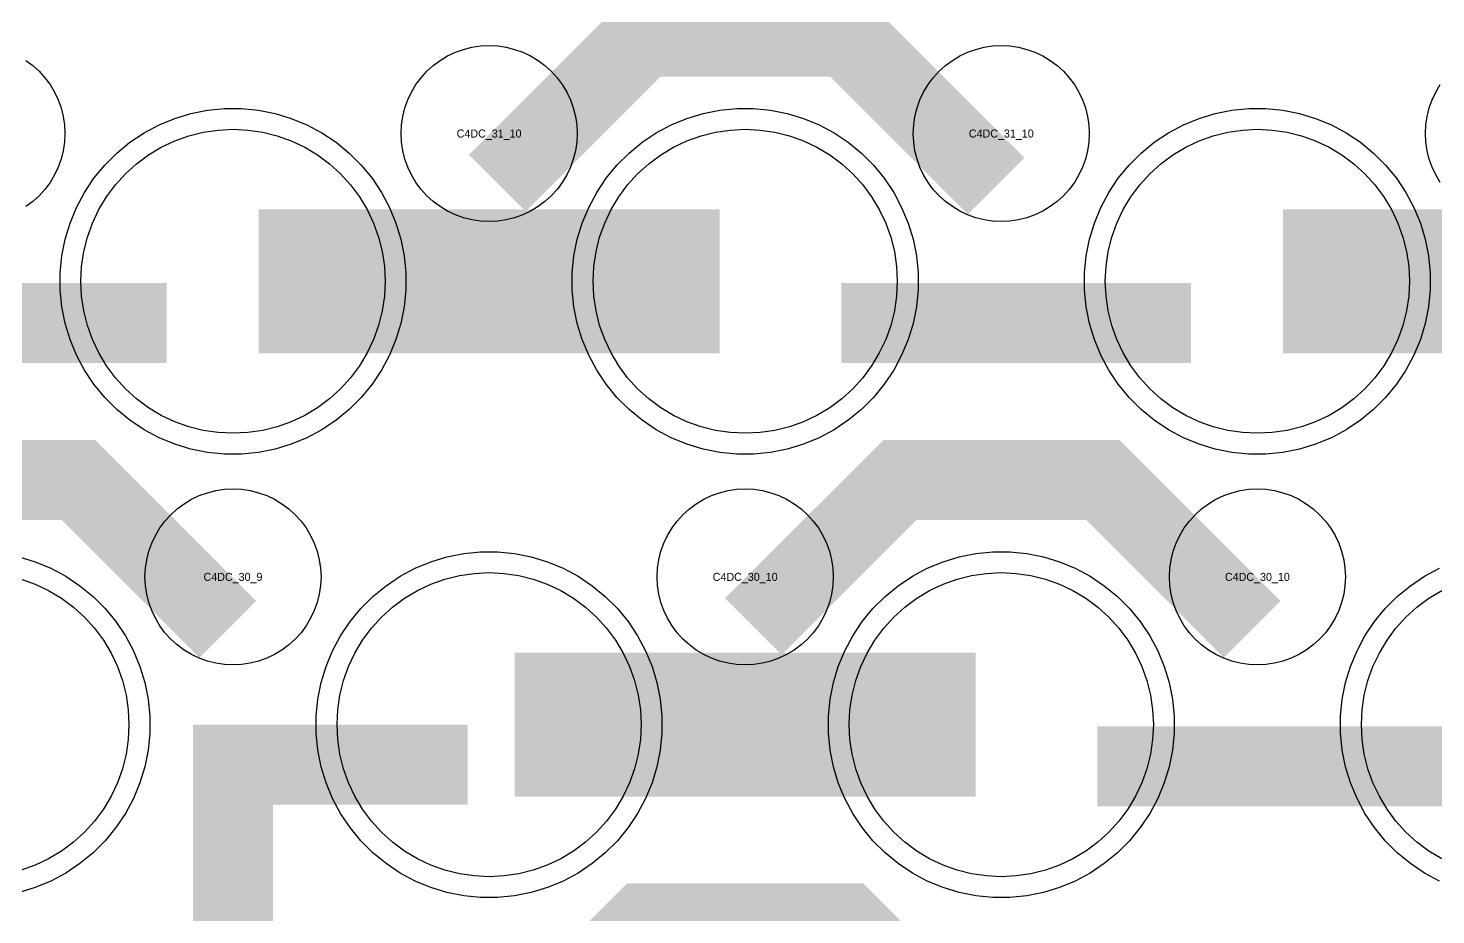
# Model space of a CAD drawing. Extents: x -11880 to 11880, y -14992 to 14992.
# Drawn here: x -8944 to -8504.2, y -10742.1 to -10465 of the extents above; entities that cross this region are included whole.
import ezdxf
from ezdxf.enums import TextEntityAlignment as Align

# ---------------------------------------------------------------- set-up
doc = ezdxf.new("R2010")
doc.units = 0
doc.header["$MEASUREMENT"] = 0
for name, color, linetype in [('GDS_775_DT_237', 138, 'CONTINUOUS'), ('RDL1_FS', 34, 'CONTINUOUS'), ('RDL_BS', 160, 'CONTINUOUS')]:
    doc.layers.add(name, color=color, linetype=linetype)

msp = doc.modelspace()

# ---------------------------------------------------------------- linework, layer by layer
at = {"layer": 'RDL1_FS', "color": 240, "true_color": 0xed1f24}
for points in [[(-8880, -10591.589), (-8884.657, -10591.36), (-8889.268, -10590.676), (-8893.791, -10589.544), (-8898.181, -10587.972), (-8902.395, -10585.98), (-8906.395, -10583.582), (-8910.14, -10580.804), (-8913.594, -10577.674), (-8916.724, -10574.22), (-8919.502, -10570.475), (-8921.9, -10566.475), (-8923.892, -10562.261), (-8925.464, -10557.871), (-8926.596, -10553.348), (-8927.28, -10548.737), (-8927.509, -10544.08), (-8927.28, -10539.423), (-8926.596, -10534.812), (-8925.464, -10530.289), (-8923.892, -10525.899), (-8921.9, -10521.685), (-8919.502, -10517.685), (-8916.724, -10513.94), (-8913.594, -10510.486), (-8910.14, -10507.356), (-8906.395, -10504.578), (-8902.395, -10502.18), (-8898.181, -10500.188), (-8893.791, -10498.616), (-8889.268, -10497.484), (-8884.657, -10496.8), (-8880, -10496.571), (-8875.343, -10496.8), (-8870.732, -10497.484), (-8866.209, -10498.616), (-8861.819, -10500.188), (-8857.605, -10502.18), (-8853.605, -10504.578), (-8849.86, -10507.356), (-8846.406, -10510.486), (-8843.276, -10513.94), (-8840.498, -10517.685), (-8838.1, -10521.685), (-8836.108, -10525.899), (-8834.536, -10530.289), (-8833.404, -10534.812), (-8832.72, -10539.423), (-8832.491, -10544.08), (-8832.72, -10548.737), (-8833.404, -10553.348), (-8834.536, -10557.871), (-8836.108, -10562.261), (-8838.1, -10566.475), (-8840.498, -10570.475), (-8843.276, -10574.22), (-8846.406, -10577.674), (-8849.86, -10580.804), (-8853.605, -10583.582), (-8857.605, -10585.98), (-8861.819, -10587.972), (-8866.209, -10589.544), (-8870.732, -10590.676), (-8875.343, -10591.36)], [(-8720, -10591.589), (-8724.657, -10591.36), (-8729.268, -10590.676), (-8733.791, -10589.544), (-8738.181, -10587.972), (-8742.395, -10585.98), (-8746.395, -10583.582), (-8750.14, -10580.804), (-8753.594, -10577.674), (-8756.724, -10574.22), (-8759.502, -10570.475), (-8761.9, -10566.475), (-8763.892, -10562.261), (-8765.464, -10557.871), (-8766.596, -10553.348), (-8767.28, -10548.737), (-8767.509, -10544.08), (-8767.28, -10539.423), (-8766.596, -10534.812), (-8765.464, -10530.289), (-8763.892, -10525.899), (-8761.9, -10521.685), (-8759.502, -10517.685), (-8756.724, -10513.94), (-8753.594, -10510.486), (-8750.14, -10507.356), (-8746.395, -10504.578), (-8742.395, -10502.18), (-8738.181, -10500.188), (-8733.791, -10498.616), (-8729.268, -10497.484), (-8724.657, -10496.8), (-8720, -10496.571), (-8715.343, -10496.8), (-8710.732, -10497.484), (-8706.209, -10498.616), (-8701.819, -10500.188), (-8697.605, -10502.18), (-8693.605, -10504.578), (-8689.86, -10507.356), (-8686.406, -10510.486), (-8683.276, -10513.94), (-8680.498, -10517.685), (-8678.1, -10521.685), (-8676.108, -10525.899), (-8674.536, -10530.289), (-8673.404, -10534.812), (-8672.72, -10539.423), (-8672.491, -10544.08), (-8672.72, -10548.737), (-8673.404, -10553.348), (-8674.536, -10557.871), (-8676.108, -10562.261), (-8678.1, -10566.475), (-8680.498, -10570.475), (-8683.276, -10574.22), (-8686.406, -10577.674), (-8689.86, -10580.804), (-8693.605, -10583.582), (-8697.605, -10585.98), (-8701.819, -10587.972), (-8706.209, -10589.544), (-8710.732, -10590.676), (-8715.343, -10591.36)], [(-8560, -10591.589), (-8564.657, -10591.36), (-8569.268, -10590.676), (-8573.791, -10589.544), (-8578.181, -10587.972), (-8582.395, -10585.98), (-8586.395, -10583.582), (-8590.14, -10580.804), (-8593.594, -10577.674), (-8596.724, -10574.22), (-8599.502, -10570.475), (-8601.9, -10566.475), (-8603.892, -10562.261), (-8605.464, -10557.871), (-8606.596, -10553.348), (-8607.28, -10548.737), (-8607.509, -10544.08), (-8607.28, -10539.423), (-8606.596, -10534.812), (-8605.464, -10530.289), (-8603.892, -10525.899), (-8601.9, -10521.685), (-8599.502, -10517.685), (-8596.724, -10513.94), (-8593.594, -10510.486), (-8590.14, -10507.356), (-8586.395, -10504.578), (-8582.395, -10502.18), (-8578.181, -10500.188), (-8573.791, -10498.616), (-8569.268, -10497.484), (-8564.657, -10496.8), (-8560, -10496.571), (-8555.343, -10496.8), (-8550.732, -10497.484), (-8546.209, -10498.616), (-8541.819, -10500.188), (-8537.605, -10502.18), (-8533.605, -10504.578), (-8529.86, -10507.356), (-8526.406, -10510.486), (-8523.276, -10513.94), (-8520.498, -10517.685), (-8518.1, -10521.685), (-8516.108, -10525.899), (-8514.536, -10530.289), (-8513.404, -10534.812), (-8512.72, -10539.423), (-8512.491, -10544.08), (-8512.72, -10548.737), (-8513.404, -10553.348), (-8514.536, -10557.871), (-8516.108, -10562.261), (-8518.1, -10566.475), (-8520.498, -10570.475), (-8523.276, -10574.22), (-8526.406, -10577.674), (-8529.86, -10580.804), (-8533.605, -10583.582), (-8537.605, -10585.98), (-8541.819, -10587.972), (-8546.209, -10589.544), (-8550.732, -10590.676), (-8555.343, -10591.36)]]:
    msp.add_lwpolyline(points, close=True, dxfattribs=at)
for points in [[(-8871.998, -10544.08, 45, 45, 0), (-8799.998, -10544.08, 45, 45, 0)], [(-8799.998, -10544.08, 45, 45, 0), (-8727.998, -10544.08, 45, 45, 0)], [(-8551.998, -10544.08, 45, 45, 0), (-8479.998, -10544.08, 45, 45, 0)]]:
    msp.add_lwpolyline(points, format="xyseb", dxfattribs=at)
msp.add_lwpolyline([(-8946.209, -10637.176), (-8941.819, -10638.748), (-8937.605, -10640.74), (-8933.605, -10643.138), (-8929.86, -10645.916), (-8926.406, -10649.046), (-8923.276, -10652.5), (-8920.498, -10656.245), (-8918.1, -10660.245), (-8916.108, -10664.459), (-8914.536, -10668.849), (-8913.404, -10673.372), (-8912.72, -10677.983), (-8912.491, -10682.64), (-8912.72, -10687.297), (-8913.404, -10691.908), (-8914.536, -10696.431), (-8916.108, -10700.821), (-8918.1, -10705.035), (-8920.498, -10709.035), (-8923.276, -10712.78), (-8926.406, -10716.234), (-8929.86, -10719.364), (-8933.605, -10722.142), (-8937.605, -10724.54), (-8941.819, -10726.532), (-8946.209, -10728.104)], dxfattribs=at)
at = {"layer": 'RDL1_FS'}
for points in [[(-8800, -10730.149), (-8804.657, -10729.92), (-8809.268, -10729.236), (-8813.791, -10728.104), (-8818.181, -10726.532), (-8822.395, -10724.54), (-8826.395, -10722.142), (-8830.14, -10719.364), (-8833.594, -10716.234), (-8836.724, -10712.78), (-8839.502, -10709.035), (-8841.9, -10705.035), (-8843.892, -10700.821), (-8845.464, -10696.431), (-8846.596, -10691.908), (-8847.28, -10687.297), (-8847.509, -10682.64), (-8847.28, -10677.983), (-8846.596, -10673.372), (-8845.464, -10668.849), (-8843.892, -10664.459), (-8841.9, -10660.245), (-8839.502, -10656.245), (-8836.724, -10652.5), (-8833.594, -10649.046), (-8830.14, -10645.916), (-8826.395, -10643.138), (-8822.395, -10640.74), (-8818.181, -10638.748), (-8813.791, -10637.176), (-8809.268, -10636.044), (-8804.657, -10635.36), (-8800, -10635.131), (-8795.343, -10635.36), (-8790.732, -10636.044), (-8786.209, -10637.176), (-8781.819, -10638.748), (-8777.605, -10640.74), (-8773.605, -10643.138), (-8769.86, -10645.916), (-8766.406, -10649.046), (-8763.276, -10652.5), (-8760.498, -10656.245), (-8758.1, -10660.245), (-8756.108, -10664.459), (-8754.536, -10668.849), (-8753.404, -10673.372), (-8752.72, -10677.983), (-8752.491, -10682.64), (-8752.72, -10687.297), (-8753.404, -10691.908), (-8754.536, -10696.431), (-8756.108, -10700.821), (-8758.1, -10705.035), (-8760.498, -10709.035), (-8763.276, -10712.78), (-8766.406, -10716.234), (-8769.86, -10719.364), (-8773.605, -10722.142), (-8777.605, -10724.54), (-8781.819, -10726.532), (-8786.209, -10728.104), (-8790.732, -10729.236), (-8795.343, -10729.92)], [(-8640, -10730.149), (-8644.657, -10729.92), (-8649.268, -10729.236), (-8653.791, -10728.104), (-8658.181, -10726.532), (-8662.395, -10724.54), (-8666.395, -10722.142), (-8670.14, -10719.364), (-8673.594, -10716.234), (-8676.724, -10712.78), (-8679.502, -10709.035), (-8681.9, -10705.035), (-8683.892, -10700.821), (-8685.464, -10696.431), (-8686.596, -10691.908), (-8687.28, -10687.297), (-8687.509, -10682.64), (-8687.28, -10677.983), (-8686.596, -10673.372), (-8685.464, -10668.849), (-8683.892, -10664.459), (-8681.9, -10660.245), (-8679.502, -10656.245), (-8676.724, -10652.5), (-8673.594, -10649.046), (-8670.14, -10645.916), (-8666.395, -10643.138), (-8662.395, -10640.74), (-8658.181, -10638.748), (-8653.791, -10637.176), (-8649.268, -10636.044), (-8644.657, -10635.36), (-8640, -10635.131), (-8635.343, -10635.36), (-8630.732, -10636.044), (-8626.209, -10637.176), (-8621.819, -10638.748), (-8617.605, -10640.74), (-8613.605, -10643.138), (-8609.86, -10645.916), (-8606.406, -10649.046), (-8603.276, -10652.5), (-8600.498, -10656.245), (-8598.1, -10660.245), (-8596.108, -10664.459), (-8594.536, -10668.849), (-8593.404, -10673.372), (-8592.72, -10677.983), (-8592.491, -10682.64), (-8592.72, -10687.297), (-8593.404, -10691.908), (-8594.536, -10696.431), (-8596.108, -10700.821), (-8598.1, -10705.035), (-8600.498, -10709.035), (-8603.276, -10712.78), (-8606.406, -10716.234), (-8609.86, -10719.364), (-8613.605, -10722.142), (-8617.605, -10724.54), (-8621.819, -10726.532), (-8626.209, -10728.104), (-8630.732, -10729.236), (-8635.343, -10729.92)]]:
    msp.add_lwpolyline(points, close=True, dxfattribs=at)
msp.add_lwpolyline([(-8502.395, -10724.54), (-8506.395, -10722.142), (-8510.14, -10719.364), (-8513.594, -10716.234), (-8516.724, -10712.78), (-8519.502, -10709.035), (-8521.9, -10705.035), (-8523.892, -10700.821), (-8525.464, -10696.431), (-8526.596, -10691.908), (-8527.28, -10687.297), (-8527.509, -10682.64), (-8527.28, -10677.983), (-8526.596, -10673.372), (-8525.464, -10668.849), (-8523.892, -10664.459), (-8521.9, -10660.245), (-8519.502, -10656.245), (-8516.724, -10652.5), (-8513.594, -10649.046), (-8510.14, -10645.916), (-8506.395, -10643.138), (-8502.395, -10640.74)], dxfattribs=at)
for points in [[(-8791.998, -10682.64, 45, 45, 0), (-8719.998, -10682.64, 45, 45, 0)], [(-8719.998, -10682.64, 45, 45, 0), (-8647.998, -10682.64, 45, 45, 0)]]:
    msp.add_lwpolyline(points, format="xyseb", dxfattribs=at)
at = {"layer": 'RDL_BS'}
for points in [[(-8797.438, -10513.394, 25, 25, 0), (-8751.623, -10467.579, 25, 25, 0), (-8718.07, -10467.579, 25, 25, 0)], [(-8641.599, -10514.293, 25, 25, 0), (-8688.313, -10467.579, 25, 25, 0), (-8718.071, -10467.579, 25, 25, 0)], [(-8881.599, -10652.853, 25, 25, 0), (-8928.313, -10606.139, 25, 25, 0), (-8958.071, -10606.139, 25, 25, 0)], [(-8717.438, -10651.954, 25, 25, 0), (-8671.623, -10606.139, 25, 25, 0), (-8638.07, -10606.139, 25, 25, 0)], [(-8561.599, -10652.853, 25, 25, 0), (-8608.313, -10606.139, 25, 25, 0), (-8638.071, -10606.139, 25, 25, 0)], [(-8880, -10789.417, 25, 25, 0), (-8880, -10682.64, 25, 25, 0)], [(-8892.5, -10695.14, 25, 25, 0), (-8806.667, -10695.14, 25, 25, 0)], [(-8852.944, -10695.14, 25, 25, 0), (-8811.74, -10695.14, 25, 25, 0)], [(-8609.984, -10695.653, 25, 25, 0), (-8500.719, -10695.653, 25, 25, 0)], [(-8880, -10713.109, 25, 25, 0), (-8880, -10758.729, 25, 25, 0)], [(-8797.438, -10790.519, 25, 25, 0), (-8751.623, -10744.704, 25, 25, 0), (-8718.07, -10744.704, 25, 25, 0)], [(-8641.599, -10791.418, 25, 25, 0), (-8688.313, -10744.704, 25, 25, 0), (-8718.071, -10744.704, 25, 25, 0)]]:
    msp.add_lwpolyline(points, format="xyseb", dxfattribs=at)
for points in [[(-8800, -10525.386), (-8802.693, -10525.254), (-8805.365, -10524.858), (-8807.984, -10524.201), (-8810.519, -10523.294), (-8812.956, -10522.142), (-8815.28, -10520.749), (-8817.443, -10519.146), (-8819.442, -10517.334), (-8821.254, -10515.335), (-8822.857, -10513.172), (-8824.25, -10510.848), (-8825.402, -10508.411), (-8826.309, -10505.876), (-8826.966, -10503.257), (-8827.362, -10500.585), (-8827.494, -10497.892), (-8827.362, -10495.199), (-8826.966, -10492.527), (-8826.309, -10489.908), (-8825.402, -10487.373), (-8824.25, -10484.936), (-8822.857, -10482.612), (-8821.254, -10480.449), (-8819.442, -10478.45), (-8817.443, -10476.638), (-8815.28, -10475.035), (-8812.956, -10473.642), (-8810.519, -10472.49), (-8807.984, -10471.583), (-8805.365, -10470.926), (-8802.693, -10470.53), (-8800, -10470.398), (-8797.307, -10470.53), (-8794.635, -10470.926), (-8792.016, -10471.583), (-8789.481, -10472.49), (-8787.044, -10473.642), (-8784.72, -10475.035), (-8782.557, -10476.638), (-8780.558, -10478.45), (-8778.746, -10480.449), (-8777.143, -10482.612), (-8775.75, -10484.936), (-8774.598, -10487.373), (-8773.691, -10489.908), (-8773.034, -10492.527), (-8772.638, -10495.199), (-8772.506, -10497.892), (-8772.638, -10500.585), (-8773.034, -10503.257), (-8773.691, -10505.876), (-8774.598, -10508.411), (-8775.75, -10510.848), (-8777.143, -10513.172), (-8778.746, -10515.335), (-8780.558, -10517.334), (-8782.557, -10519.146), (-8784.72, -10520.749), (-8787.044, -10522.142), (-8789.481, -10523.294), (-8792.016, -10524.201), (-8794.635, -10524.858), (-8797.307, -10525.254)], [(-8640, -10525.386), (-8642.693, -10525.254), (-8645.365, -10524.858), (-8647.984, -10524.201), (-8650.519, -10523.294), (-8652.956, -10522.142), (-8655.28, -10520.749), (-8657.443, -10519.146), (-8659.442, -10517.334), (-8661.254, -10515.335), (-8662.857, -10513.172), (-8664.25, -10510.848), (-8665.402, -10508.411), (-8666.309, -10505.876), (-8666.966, -10503.257), (-8667.362, -10500.585), (-8667.494, -10497.892), (-8667.362, -10495.199), (-8666.966, -10492.527), (-8666.309, -10489.908), (-8665.402, -10487.373), (-8664.25, -10484.936), (-8662.857, -10482.612), (-8661.254, -10480.449), (-8659.442, -10478.45), (-8657.443, -10476.638), (-8655.28, -10475.035), (-8652.956, -10473.642), (-8650.519, -10472.49), (-8647.984, -10471.583), (-8645.365, -10470.926), (-8642.693, -10470.53), (-8640, -10470.398), (-8637.307, -10470.53), (-8634.635, -10470.926), (-8632.016, -10471.583), (-8629.481, -10472.49), (-8627.044, -10473.642), (-8624.72, -10475.035), (-8622.557, -10476.638), (-8620.558, -10478.45), (-8618.746, -10480.449), (-8617.143, -10482.612), (-8615.75, -10484.936), (-8614.598, -10487.373), (-8613.691, -10489.908), (-8613.034, -10492.527), (-8612.638, -10495.199), (-8612.506, -10497.892), (-8612.638, -10500.585), (-8613.034, -10503.257), (-8613.691, -10505.876), (-8614.598, -10508.411), (-8615.75, -10510.848), (-8617.143, -10513.172), (-8618.746, -10515.335), (-8620.558, -10517.334), (-8622.557, -10519.146), (-8624.72, -10520.749), (-8627.044, -10522.142), (-8629.481, -10523.294), (-8632.016, -10524.201), (-8634.635, -10524.858), (-8637.307, -10525.254)], [(-8880, -10663.946), (-8882.693, -10663.814), (-8885.365, -10663.418), (-8887.984, -10662.761), (-8890.519, -10661.854), (-8892.956, -10660.702), (-8895.28, -10659.309), (-8897.443, -10657.706), (-8899.442, -10655.894), (-8901.254, -10653.895), (-8902.857, -10651.732), (-8904.25, -10649.408), (-8905.402, -10646.971), (-8906.309, -10644.436), (-8906.966, -10641.817), (-8907.362, -10639.145), (-8907.494, -10636.452), (-8907.362, -10633.759), (-8906.966, -10631.087), (-8906.309, -10628.468), (-8905.402, -10625.933), (-8904.25, -10623.496), (-8902.857, -10621.172), (-8901.254, -10619.009), (-8899.442, -10617.01), (-8897.443, -10615.198), (-8895.28, -10613.595), (-8892.956, -10612.202), (-8890.519, -10611.05), (-8887.984, -10610.143), (-8885.365, -10609.486), (-8882.693, -10609.09), (-8880, -10608.958), (-8877.307, -10609.09), (-8874.635, -10609.486), (-8872.016, -10610.143), (-8869.481, -10611.05), (-8867.044, -10612.202), (-8864.72, -10613.595), (-8862.557, -10615.198), (-8860.558, -10617.01), (-8858.746, -10619.009), (-8857.143, -10621.172), (-8855.75, -10623.496), (-8854.598, -10625.933), (-8853.691, -10628.468), (-8853.034, -10631.087), (-8852.638, -10633.759), (-8852.506, -10636.452), (-8852.638, -10639.145), (-8853.034, -10641.817), (-8853.691, -10644.436), (-8854.598, -10646.971), (-8855.75, -10649.408), (-8857.143, -10651.732), (-8858.746, -10653.895), (-8860.558, -10655.894), (-8862.557, -10657.706), (-8864.72, -10659.309), (-8867.044, -10660.702), (-8869.481, -10661.854), (-8872.016, -10662.761), (-8874.635, -10663.418), (-8877.307, -10663.814)], [(-8720, -10663.946), (-8722.693, -10663.814), (-8725.365, -10663.418), (-8727.984, -10662.761), (-8730.519, -10661.854), (-8732.956, -10660.702), (-8735.28, -10659.309), (-8737.443, -10657.706), (-8739.442, -10655.894), (-8741.254, -10653.895), (-8742.857, -10651.732), (-8744.25, -10649.408), (-8745.402, -10646.971), (-8746.309, -10644.436), (-8746.966, -10641.817), (-8747.362, -10639.145), (-8747.494, -10636.452), (-8747.362, -10633.759), (-8746.966, -10631.087), (-8746.309, -10628.468), (-8745.402, -10625.933), (-8744.25, -10623.496), (-8742.857, -10621.172), (-8741.254, -10619.009), (-8739.442, -10617.01), (-8737.443, -10615.198), (-8735.28, -10613.595), (-8732.956, -10612.202), (-8730.519, -10611.05), (-8727.984, -10610.143), (-8725.365, -10609.486), (-8722.693, -10609.09), (-8720, -10608.958), (-8717.307, -10609.09), (-8714.635, -10609.486), (-8712.016, -10610.143), (-8709.481, -10611.05), (-8707.044, -10612.202), (-8704.72, -10613.595), (-8702.557, -10615.198), (-8700.558, -10617.01), (-8698.746, -10619.009), (-8697.143, -10621.172), (-8695.75, -10623.496), (-8694.598, -10625.933), (-8693.691, -10628.468), (-8693.034, -10631.087), (-8692.638, -10633.759), (-8692.506, -10636.452), (-8692.638, -10639.145), (-8693.034, -10641.817), (-8693.691, -10644.436), (-8694.598, -10646.971), (-8695.75, -10649.408), (-8697.143, -10651.732), (-8698.746, -10653.895), (-8700.558, -10655.894), (-8702.557, -10657.706), (-8704.72, -10659.309), (-8707.044, -10660.702), (-8709.481, -10661.854), (-8712.016, -10662.761), (-8714.635, -10663.418), (-8717.307, -10663.814)], [(-8560, -10663.946), (-8562.693, -10663.814), (-8565.365, -10663.418), (-8567.984, -10662.761), (-8570.519, -10661.854), (-8572.956, -10660.702), (-8575.28, -10659.309), (-8577.443, -10657.706), (-8579.442, -10655.894), (-8581.254, -10653.895), (-8582.857, -10651.732), (-8584.25, -10649.408), (-8585.402, -10646.971), (-8586.309, -10644.436), (-8586.966, -10641.817), (-8587.362, -10639.145), (-8587.494, -10636.452), (-8587.362, -10633.759), (-8586.966, -10631.087), (-8586.309, -10628.468), (-8585.402, -10625.933), (-8584.25, -10623.496), (-8582.857, -10621.172), (-8581.254, -10619.009), (-8579.442, -10617.01), (-8577.443, -10615.198), (-8575.28, -10613.595), (-8572.956, -10612.202), (-8570.519, -10611.05), (-8567.984, -10610.143), (-8565.365, -10609.486), (-8562.693, -10609.09), (-8560, -10608.958), (-8557.307, -10609.09), (-8554.635, -10609.486), (-8552.016, -10610.143), (-8549.481, -10611.05), (-8547.044, -10612.202), (-8544.72, -10613.595), (-8542.557, -10615.198), (-8540.558, -10617.01), (-8538.746, -10619.009), (-8537.143, -10621.172), (-8535.75, -10623.496), (-8534.598, -10625.933), (-8533.691, -10628.468), (-8533.034, -10631.087), (-8532.638, -10633.759), (-8532.506, -10636.452), (-8532.638, -10639.145), (-8533.034, -10641.817), (-8533.691, -10644.436), (-8534.598, -10646.971), (-8535.75, -10649.408), (-8537.143, -10651.732), (-8538.746, -10653.895), (-8540.558, -10655.894), (-8542.557, -10657.706), (-8544.72, -10659.309), (-8547.044, -10660.702), (-8549.481, -10661.854), (-8552.016, -10662.761), (-8554.635, -10663.418), (-8557.307, -10663.814)], [(-8802.644, -10736.64), (-8807.938, -10736.123), (-8813.165, -10735.077), (-8818.205, -10733.546), (-8823.115, -10731.515), (-8827.777, -10729.023), (-8832.191, -10726.076), (-8836.292, -10722.714), (-8840.074, -10718.932), (-8843.436, -10714.831), (-8846.383, -10710.417), (-8848.875, -10705.755), (-8850.906, -10700.845), (-8852.437, -10695.805), (-8853.483, -10690.578), (-8854, -10685.284), (-8854, -10679.996), (-8853.483, -10674.702), (-8852.437, -10669.475), (-8850.906, -10664.435), (-8848.875, -10659.525), (-8846.383, -10654.863), (-8843.436, -10650.449), (-8840.074, -10646.348), (-8836.292, -10642.566), (-8832.191, -10639.204), (-8827.777, -10636.257), (-8823.115, -10633.765), (-8818.205, -10631.734), (-8813.165, -10630.203), (-8807.938, -10629.157), (-8802.644, -10628.64), (-8797.356, -10628.64), (-8792.062, -10629.157), (-8786.835, -10630.203), (-8781.795, -10631.734), (-8776.885, -10633.765), (-8772.223, -10636.257), (-8767.809, -10639.204), (-8763.708, -10642.566), (-8759.926, -10646.348), (-8756.564, -10650.449), (-8753.617, -10654.863), (-8751.125, -10659.525), (-8749.094, -10664.435), (-8747.563, -10669.475), (-8746.517, -10674.702), (-8746, -10679.996), (-8746, -10685.284), (-8746.517, -10690.578), (-8747.563, -10695.805), (-8749.094, -10700.845), (-8751.125, -10705.755), (-8753.617, -10710.417), (-8756.564, -10714.831), (-8759.926, -10718.932), (-8763.708, -10722.714), (-8767.809, -10726.076), (-8772.223, -10729.023), (-8776.885, -10731.515), (-8781.795, -10733.546), (-8786.835, -10735.077), (-8792.062, -10736.123), (-8797.356, -10736.64)], [(-8642.644, -10736.64), (-8647.938, -10736.123), (-8653.165, -10735.077), (-8658.205, -10733.546), (-8663.115, -10731.515), (-8667.777, -10729.023), (-8672.191, -10726.076), (-8676.292, -10722.714), (-8680.074, -10718.932), (-8683.436, -10714.831), (-8686.383, -10710.417), (-8688.875, -10705.755), (-8690.906, -10700.845), (-8692.437, -10695.805), (-8693.483, -10690.578), (-8694, -10685.284), (-8694, -10679.996), (-8693.483, -10674.702), (-8692.437, -10669.475), (-8690.906, -10664.435), (-8688.875, -10659.525), (-8686.383, -10654.863), (-8683.436, -10650.449), (-8680.074, -10646.348), (-8676.292, -10642.566), (-8672.191, -10639.204), (-8667.777, -10636.257), (-8663.115, -10633.765), (-8658.205, -10631.734), (-8653.165, -10630.203), (-8647.938, -10629.157), (-8642.644, -10628.64), (-8637.356, -10628.64), (-8632.062, -10629.157), (-8626.835, -10630.203), (-8621.795, -10631.734), (-8616.885, -10633.765), (-8612.223, -10636.257), (-8607.809, -10639.204), (-8603.708, -10642.566), (-8599.926, -10646.348), (-8596.564, -10650.449), (-8593.617, -10654.863), (-8591.125, -10659.525), (-8589.094, -10664.435), (-8587.563, -10669.475), (-8586.517, -10674.702), (-8586, -10679.996), (-8586, -10685.284), (-8586.517, -10690.578), (-8587.563, -10695.805), (-8589.094, -10700.845), (-8591.125, -10705.755), (-8593.617, -10710.417), (-8596.564, -10714.831), (-8599.926, -10718.932), (-8603.708, -10722.714), (-8607.809, -10726.076), (-8612.223, -10729.023), (-8616.885, -10731.515), (-8621.795, -10733.546), (-8626.835, -10735.077), (-8632.062, -10736.123), (-8637.356, -10736.64)]]:
    msp.add_lwpolyline(points, close=True, dxfattribs=at)
for points in [[(-8944.72, -10475.035), (-8942.557, -10476.638), (-8940.558, -10478.45), (-8938.746, -10480.449), (-8937.143, -10482.612), (-8935.75, -10484.936), (-8934.598, -10487.373), (-8933.691, -10489.908), (-8933.034, -10492.527), (-8932.638, -10495.199), (-8932.506, -10497.892), (-8932.638, -10500.585), (-8933.034, -10503.257), (-8933.691, -10505.876), (-8934.598, -10508.411), (-8935.75, -10510.848), (-8937.143, -10513.172), (-8938.746, -10515.335), (-8940.558, -10517.334), (-8942.557, -10519.146), (-8944.72, -10520.749)], [(-8502.857, -10513.172), (-8504.25, -10510.848), (-8505.402, -10508.411), (-8506.309, -10505.876), (-8506.966, -10503.257), (-8507.362, -10500.585), (-8507.494, -10497.892), (-8507.362, -10495.199), (-8506.966, -10492.527), (-8506.309, -10489.908), (-8505.402, -10487.373), (-8504.25, -10484.936), (-8502.857, -10482.612)], [(-8503.115, -10731.515), (-8507.777, -10729.023), (-8512.191, -10726.076), (-8516.292, -10722.714), (-8520.074, -10718.932), (-8523.436, -10714.831), (-8526.383, -10710.417), (-8528.875, -10705.755), (-8530.906, -10700.845), (-8532.437, -10695.805), (-8533.483, -10690.578), (-8534, -10685.284), (-8534, -10679.996), (-8533.483, -10674.702), (-8532.437, -10669.475), (-8530.906, -10664.435), (-8528.875, -10659.525), (-8526.383, -10654.863), (-8523.436, -10650.449), (-8520.074, -10646.348), (-8516.292, -10642.566), (-8512.191, -10639.204), (-8507.777, -10636.257), (-8503.115, -10633.765)]]:
    msp.add_lwpolyline(points, dxfattribs=at)
at = {"layer": 'RDL_BS', "color": 240, "true_color": 0xed1f24}
for points in [[(-8882.644, -10598.08), (-8887.938, -10597.563), (-8893.165, -10596.517), (-8898.205, -10594.986), (-8903.115, -10592.955), (-8907.777, -10590.463), (-8912.191, -10587.516), (-8916.292, -10584.154), (-8920.074, -10580.372), (-8923.436, -10576.271), (-8926.383, -10571.857), (-8928.875, -10567.195), (-8930.906, -10562.285), (-8932.437, -10557.245), (-8933.483, -10552.018), (-8934, -10546.724), (-8934, -10541.436), (-8933.483, -10536.142), (-8932.437, -10530.915), (-8930.906, -10525.875), (-8928.875, -10520.965), (-8926.383, -10516.303), (-8923.436, -10511.889), (-8920.074, -10507.788), (-8916.292, -10504.006), (-8912.191, -10500.644), (-8907.777, -10497.697), (-8903.115, -10495.205), (-8898.205, -10493.174), (-8893.165, -10491.643), (-8887.938, -10490.597), (-8882.644, -10490.08), (-8877.356, -10490.08), (-8872.062, -10490.597), (-8866.835, -10491.643), (-8861.795, -10493.174), (-8856.885, -10495.205), (-8852.223, -10497.697), (-8847.809, -10500.644), (-8843.708, -10504.006), (-8839.926, -10507.788), (-8836.564, -10511.889), (-8833.617, -10516.303), (-8831.125, -10520.965), (-8829.094, -10525.875), (-8827.563, -10530.915), (-8826.517, -10536.142), (-8826, -10541.436), (-8826, -10546.724), (-8826.517, -10552.018), (-8827.563, -10557.245), (-8829.094, -10562.285), (-8831.125, -10567.195), (-8833.617, -10571.857), (-8836.564, -10576.271), (-8839.926, -10580.372), (-8843.708, -10584.154), (-8847.809, -10587.516), (-8852.223, -10590.463), (-8856.885, -10592.955), (-8861.795, -10594.986), (-8866.835, -10596.517), (-8872.062, -10597.563), (-8877.356, -10598.08)], [(-8722.644, -10598.08), (-8727.938, -10597.563), (-8733.165, -10596.517), (-8738.205, -10594.986), (-8743.115, -10592.955), (-8747.777, -10590.463), (-8752.191, -10587.516), (-8756.292, -10584.154), (-8760.074, -10580.372), (-8763.436, -10576.271), (-8766.383, -10571.857), (-8768.875, -10567.195), (-8770.906, -10562.285), (-8772.437, -10557.245), (-8773.483, -10552.018), (-8774, -10546.724), (-8774, -10541.436), (-8773.483, -10536.142), (-8772.437, -10530.915), (-8770.906, -10525.875), (-8768.875, -10520.965), (-8766.383, -10516.303), (-8763.436, -10511.889), (-8760.074, -10507.788), (-8756.292, -10504.006), (-8752.191, -10500.644), (-8747.777, -10497.697), (-8743.115, -10495.205), (-8738.205, -10493.174), (-8733.165, -10491.643), (-8727.938, -10490.597), (-8722.644, -10490.08), (-8717.356, -10490.08), (-8712.062, -10490.597), (-8706.835, -10491.643), (-8701.795, -10493.174), (-8696.885, -10495.205), (-8692.223, -10497.697), (-8687.809, -10500.644), (-8683.708, -10504.006), (-8679.926, -10507.788), (-8676.564, -10511.889), (-8673.617, -10516.303), (-8671.125, -10520.965), (-8669.094, -10525.875), (-8667.563, -10530.915), (-8666.517, -10536.142), (-8666, -10541.436), (-8666, -10546.724), (-8666.517, -10552.018), (-8667.563, -10557.245), (-8669.094, -10562.285), (-8671.125, -10567.195), (-8673.617, -10571.857), (-8676.564, -10576.271), (-8679.926, -10580.372), (-8683.708, -10584.154), (-8687.809, -10587.516), (-8692.223, -10590.463), (-8696.885, -10592.955), (-8701.795, -10594.986), (-8706.835, -10596.517), (-8712.062, -10597.563), (-8717.356, -10598.08)], [(-8562.644, -10598.08), (-8567.938, -10597.563), (-8573.165, -10596.517), (-8578.205, -10594.986), (-8583.115, -10592.955), (-8587.777, -10590.463), (-8592.191, -10587.516), (-8596.292, -10584.154), (-8600.074, -10580.372), (-8603.436, -10576.271), (-8606.383, -10571.857), (-8608.875, -10567.195), (-8610.906, -10562.285), (-8612.437, -10557.245), (-8613.483, -10552.018), (-8614, -10546.724), (-8614, -10541.436), (-8613.483, -10536.142), (-8612.437, -10530.915), (-8610.906, -10525.875), (-8608.875, -10520.965), (-8606.383, -10516.303), (-8603.436, -10511.889), (-8600.074, -10507.788), (-8596.292, -10504.006), (-8592.191, -10500.644), (-8587.777, -10497.697), (-8583.115, -10495.205), (-8578.205, -10493.174), (-8573.165, -10491.643), (-8567.938, -10490.597), (-8562.644, -10490.08), (-8557.356, -10490.08), (-8552.062, -10490.597), (-8546.835, -10491.643), (-8541.795, -10493.174), (-8536.885, -10495.205), (-8532.223, -10497.697), (-8527.809, -10500.644), (-8523.708, -10504.006), (-8519.926, -10507.788), (-8516.564, -10511.889), (-8513.617, -10516.303), (-8511.125, -10520.965), (-8509.094, -10525.875), (-8507.563, -10530.915), (-8506.517, -10536.142), (-8506, -10541.436), (-8506, -10546.724), (-8506.517, -10552.018), (-8507.563, -10557.245), (-8509.094, -10562.285), (-8511.125, -10567.195), (-8513.617, -10571.857), (-8516.564, -10576.271), (-8519.926, -10580.372), (-8523.708, -10584.154), (-8527.809, -10587.516), (-8532.223, -10590.463), (-8536.885, -10592.955), (-8541.795, -10594.986), (-8546.835, -10596.517), (-8552.062, -10597.563), (-8557.356, -10598.08)]]:
    msp.add_lwpolyline(points, close=True, dxfattribs=at)
for points in [[(-9009.984, -10557.093, 25, 25, 0), (-8900.719, -10557.093, 25, 25, 0)], [(-8689.984, -10557.093, 25, 25, 0), (-8580.719, -10557.093, 25, 25, 0)]]:
    msp.add_lwpolyline(points, format="xyseb", dxfattribs=at)
msp.add_lwpolyline([(-8946.835, -10630.203), (-8941.795, -10631.734), (-8936.885, -10633.765), (-8932.223, -10636.257), (-8927.809, -10639.204), (-8923.708, -10642.566), (-8919.926, -10646.348), (-8916.564, -10650.449), (-8913.617, -10654.863), (-8911.125, -10659.525), (-8909.094, -10664.435), (-8907.563, -10669.475), (-8906.517, -10674.702), (-8906, -10679.996), (-8906, -10685.284), (-8906.517, -10690.578), (-8907.563, -10695.805), (-8909.094, -10700.845), (-8911.125, -10705.755), (-8913.617, -10710.417), (-8916.564, -10714.831), (-8919.926, -10718.932), (-8923.708, -10722.714), (-8927.809, -10726.076), (-8932.223, -10729.023), (-8936.885, -10731.515), (-8941.795, -10733.546), (-8946.835, -10735.077)], dxfattribs=at)

# ---------------------------------------------------------------- texts
at = {"layer": 'GDS_775_DT_237'}
for s, p in [('C4DC_31_10', (-8800, -10497.892)), ('C4DC_31_10', (-8800, -10497.892)), ('C4DC_31_10', (-8640, -10497.892)), ('C4DC_31_10', (-8640, -10497.892)), ('C4DC_30_9', (-8880, -10636.452)), ('C4DC_30_9', (-8880, -10636.452)), ('C4DC_30_10', (-8720, -10636.452)), ('C4DC_30_10', (-8720, -10636.452)), ('C4DC_30_10', (-8560, -10636.452)), ('C4DC_30_10', (-8560, -10636.452))]:
    msp.add_text(s, height=2.5, dxfattribs=at).set_placement(p, align=Align.MIDDLE_CENTER)

doc.saveas('drawing.dxf')
